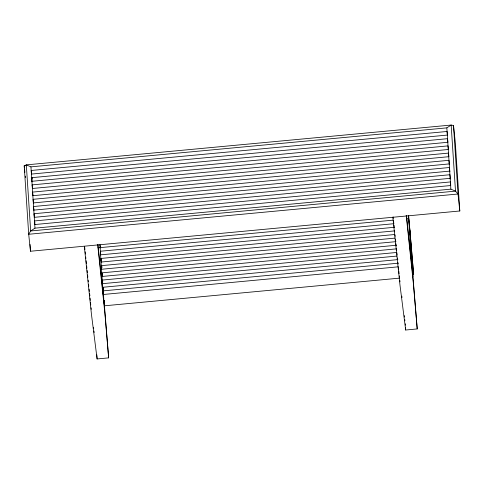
<?xml version="1.0" encoding="UTF-8"?>
<svg xmlns="http://www.w3.org/2000/svg" width="484" height="484" viewBox="0 0 484 484"><rect width="100%" height="100%" fill="white"/><g stroke="black" fill="none" stroke-linecap="round" stroke-linejoin="round"><path stroke-width="0.73" d="M459.8 210.988L458.015 194.011L455.504 191.132L450.87 189.153L34.975 228.152L30.661 230.971L28.701 234.268L30.486 251.244L459.8 210.988L455.299 142.496L453.514 125.519L451.161 125.047L26.317 164.881L24.2 165.776L28.701 234.268L458.015 194.011L453.514 125.519M446.841 127.867L451.161 125.047L455.504 191.132L30.661 230.971L26.317 164.881L30.946 166.865L446.841 127.867L450.87 189.153M25.706 165.637L24.2 165.776L24.43 167.99M31.424 174.077L447.319 135.078M31.896 181.288L447.791 142.29M32.367 188.494L448.269 149.495M32.845 195.705L448.741 156.707M33.317 202.917L449.212 163.919M33.789 210.123L449.69 171.124M34.267 217.334L450.162 178.336M34.739 224.546L450.634 185.547M97.883 247.844L393.014 220.166M406.451 218.907L408.69 218.695L411.769 265.559M394 223.699L100.357 251.238L100.726 254.772M100.593 254.844L394.242 227.305M394.478 230.91L100.829 258.444L101.204 261.983M101.065 262.05L394.714 234.516M394.95 238.122L101.301 265.656L101.676 269.195M101.543 269.261L395.942 241.655M396.178 245.261L101.779 272.867L102.148 276.4M102.015 276.473L396.414 248.867M396.65 252.473L102.251 280.073L102.626 283.612M102.487 283.678L396.886 256.072M397.878 259.612L102.723 287.284L103.098 290.823M398.114 263.211L102.965 290.89L103.261 293.721M84.307 246.338L91.446 314.279L97.109 358.953L108.652 357.87L104.193 302.839M392.875 217.407L400.014 285.342L405.677 330.021L417.22 328.939L412.961 276.878L409.875 230.015L408.387 215.828M399.826 280.381L400.014 281.882M401.793 296.111L401.98 297.606M404.237 315.58L404.424 317.074M404.709 319.325L404.896 320.819M91.065 307.818L91.252 309.318M93.509 327.287L93.696 328.787M93.981 331.032L94.168 332.532M101.223 259.158L101.289 259.599L101.259 259.055M101.7 266.369L101.755 266.545M102.172 273.575L102.227 273.756M447.452 135.012L447.083 131.473L31.182 170.471L31.629 174.718M447.924 142.217L447.555 138.684L31.66 177.682L32.101 181.923M448.402 149.429L448.027 145.89L32.132 184.888L32.501 188.427M448.874 156.641L448.505 153.101L32.603 192.1L32.979 195.639M449.424 164.554L448.977 160.313L33.081 199.311L33.45 202.844M449.896 171.766L449.448 167.518L33.553 206.523L33.922 210.056M450.368 178.977L449.926 174.73L34.025 213.728L34.4 217.268M450.767 185.475L450.398 181.942L34.503 220.94L34.872 224.473M408.617 215.338L413.663 274.864L409.875 230.015M406.524 215.658L412.961 276.878M406.215 215.398L413.433 284.084L417.22 328.939M393.105 216.917L393.262 218.411M393.498 220.65L393.734 222.888M393.97 225.127L394.206 227.365M394.521 230.354L394.678 231.848M394.992 234.831L395.15 236.325M395.464 239.314L395.694 241.552M395.93 243.791L396.166 246.029M396.402 248.274L396.638 250.512M396.874 252.751L397.11 254.989M397.424 257.978L397.582 259.472M397.896 262.455L398.054 263.949M398.598 269.177L398.35 266.817L103.201 294.496L100.121 247.633M398.798 271.064L399.07 273.654M399.306 275.898L399.542 278.137L104.387 305.809L97.956 244.589M100.127 245.019L100.442 248.008M99.819 244.765L100.134 247.748M101.174 259.019L101.319 260.434M101.041 259.085L101.186 260.501M101.646 266.224L101.797 267.64M101.513 266.297L101.664 267.712M102.124 273.436L102.269 274.851M101.985 273.502L102.136 274.918M102.596 280.647L102.747 282.063M102.463 280.714L102.608 282.13M102.935 287.926L103.086 289.341M103.407 295.131L103.782 298.67M103.927 300.086L104.133 302.857L103.951 301.254M97.641 244.335L104.865 313.021L108.652 357.87M84.694 247.342L84.93 249.581M85.166 251.819L85.402 254.064M85.716 257.046L85.874 258.541M86.11 260.779L86.424 263.768M86.66 266.006L86.89 268.245M87.126 270.489L87.362 272.728M87.598 274.966L87.834 277.205M88.148 280.194L88.306 281.688M88.62 284.671L88.778 286.165M89.092 289.154L89.328 291.392M89.558 293.631L89.794 295.869M90.03 298.108L90.266 300.352M90.502 302.591L90.75 304.95M31.926 177.543L32.077 178.959M31.793 177.61L31.944 179.026M32.265 184.821L32.416 186.237M34.37 214.297L34.521 215.713M34.237 214.37L34.388 215.785M34.709 221.575L34.86 222.991M24.587 169.467L24.896 172.419M25.289 176.109L25.44 177.586M101.543 267.585L101.422 266.321M102.015 274.791L101.936 273.968M102.487 282.003L102.408 281.174M102.965 289.214L102.88 288.385M103.915 300.28L103.993 301.108M100.993 258.97L101.108 260.247M101.029 259.975L100.944 259.109M103.358 295.597L103.54 297.2L103.401 295.446M101.507 266.611L101.579 267.458M101.894 273.527L102.057 274.664M102.451 281.029L102.529 281.876M102.929 288.24L103.001 289.087M104.036 301.544L103.872 300.407M405.271 323.82L405.362 325.194M405.495 327.263L405.677 330.021M101.307 258.946L101.404 260.434M101.785 266.158L101.876 267.598M102.257 273.369L102.354 274.809M103.213 287.962L103.316 289.444M96.836 354.82L97.109 358.953M89.637 293.522L89.782 295.754M34.503 214.231L34.6 215.676M30.946 166.865L34.975 228.152M30.044 244.468L30.486 251.244"/></g></svg>
